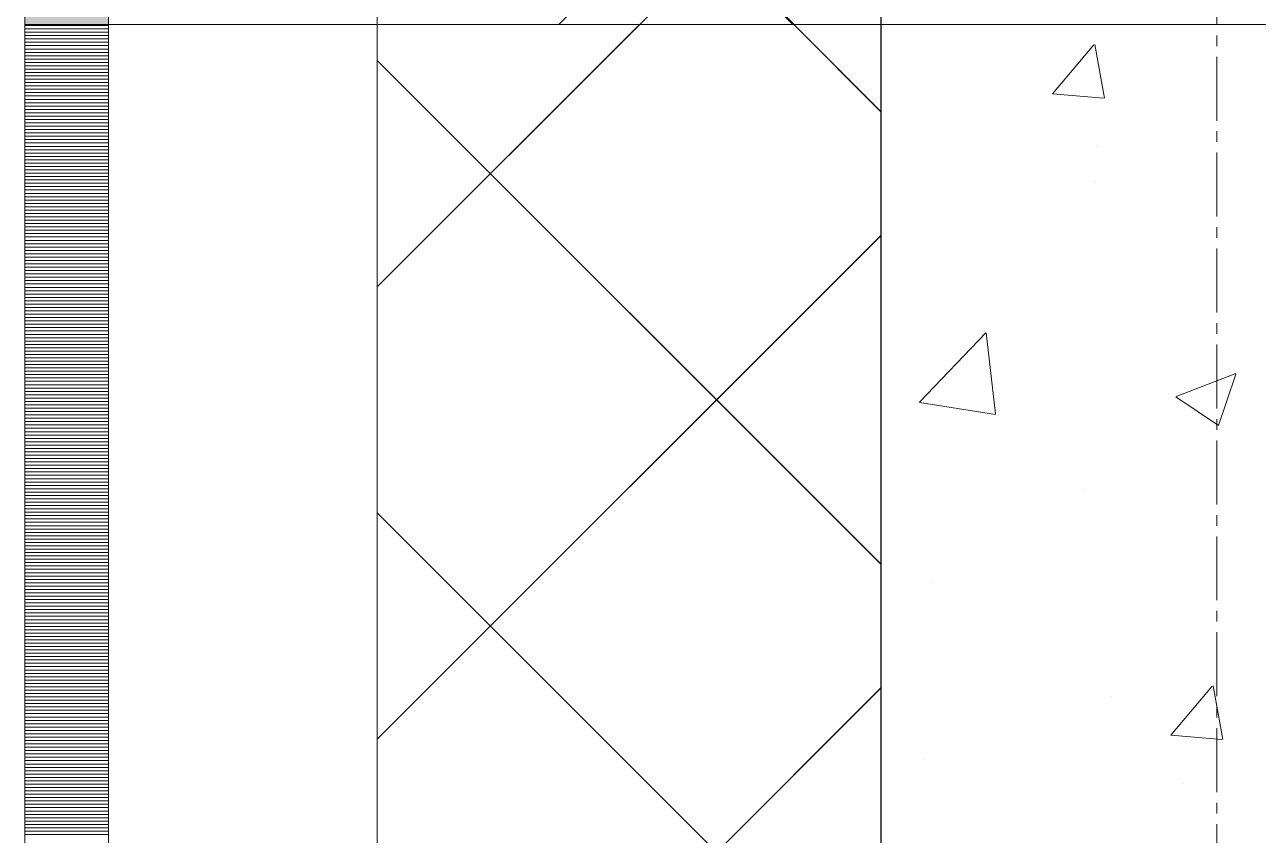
# Model space of a CAD drawing. Header units: millimetres. Extents: x 470010 to 1231400, y -134005 to 421770.
# Drawn here: x 672518.6 to 672885.9, y -3052.7 to -2811.2 of the extents above; entities that cross this region are included whole.
import ezdxf
from ezdxf.enums import TextEntityAlignment as Align

# ---------------------------------------------------------------- set-up
doc = ezdxf.new("R2010")
doc.units = ezdxf.units.MM
doc.linetypes.add('CENTER2', pattern=[28.575, 19.05, -3.175, 3.175, -3.175])
doc.linetypes.add('DASHED', pattern=[19.05, 12.7, -6.35])
doc.layers.get('Defpoints').update_dxf_attribs({"color": 140})
doc.layers.add('АР_Делит', color=120, linetype='Continuous', lineweight=0, plot=False)
for name, color, linetype, lineweight in [('АР_Стены ПЕНОблок', 52, 'Continuous', 20), ('АР_Тонкая', 254, 'Continuous', 5), ('АР_Утеплитель', 31, 'Continuous', 0), ('АР_Штриховка', 8, 'Continuous', 0)]:
    doc.layers.add(name, color=color, linetype=linetype, lineweight=lineweight)
doc.layers.add('РД_Оси_100', color=7, linetype='Continuous', lineweight=0, true_color=0x525252)
doc.styles.add('style1', font='ARIALN.TTF')

# ---------------------------------------------------------------- blocks, each defined once
blk = doc.blocks.new('СОШ_2200_АР_ОСИ_М100_28.05.24')
at = {"layer": 'АР_Делит', "color": 251, "linetype": 'DASHED', "true_color": 0x636466}
blk.add_lwpolyline([(-355, 13145), (-355, 100855), (37145, 100855), (37145, 129155), (72745, 129155), (72745, 135155), (114955, 135155), (114955, -355)], dxfattribs=at)
at = {"layer": 'РД_Оси_100', "color": 251, "linetype": 'CENTER2', "true_color": 0x636466}
blk.add_line((0, -6155), (0, 139938.679), dxfattribs=at)
blk = doc.blocks.new('A$C9108343f')
at = {"layer": 'АР_Штриховка', "linetype": 'Continuous', "lineweight": 0, "true_color": 0x000000}
h = blk.add_hatch(dxfattribs=at)
h.set_pattern_fill('_U', color=18, style=0, pattern_type=0)
h.set_pattern_definition([(2e-15, (-63444.0831, -115658.2497), (-3e-16, 1), [])])
h.paths.add_polyline_path([(6799.96, 97555), (6824.96, 97555), (6824.96, 107585), (6799.96, 107610)], flags=0)
h = blk.add_hatch(dxfattribs=at)
h.set_pattern_fill('ANSI37', color=18, scale=30, style=0)
h.set_pattern_definition([(45, (-63444.08, -115658.25), (-67.35192, 67.35192), []), (135, (-63444.08, -115658.25), (-67.35192, -67.35192), [])])
h.paths.add_polyline_path([(6904.96, 97555), (7054.96, 97555), (7054.96, 107355), (6904.96, 107505)], flags=0)
at = {"layer": 'АР_Стены ПЕНОблок', "color": 18, "linetype": 'Continuous', "lineweight": 20, "true_color": 0x000000}
for p, q in [((7254.96, 97555), (7054.96, 97555)), ((7054.96, 97555), (7054.96, 21355))]:
    blk.add_line(p, q, dxfattribs=at)
at = {"layer": 'АР_Тонкая', "color": 18, "linetype": 'Continuous', "lineweight": 5, "true_color": 0x000000}
for p, q in [((6799.96, 107610), (6799.96, 97555)), ((6824.96, 107585), (6824.96, 97555)), ((6824.96, 97555), (6824.96, 107585)), ((6904.96, 97555), (6904.96, 107505)), ((6824.96, 97555), (6799.96, 97555)), ((6799.96, 97555), (6799.96, 21355)), ((6799.96, 97555), (6824.96, 97555)), ((6904.96, 97555), (6824.96, 97555)), ((6824.96, 97555), (6824.96, 21355)), ((6824.96, 21355), (6824.96, 97555)), ((6824.96, 97555), (6904.96, 97555)), ((6904.96, 21355), (6904.96, 97555))]:
    blk.add_line(p, q, dxfattribs=at)
at = {"layer": 'АР_Утеплитель', "color": 18, "linetype": 'Continuous', "lineweight": 0, "true_color": 0x000000}
for p, q in [((6904.96, 107505), (6904.96, 97555)), ((7054.96, 97555), (7054.96, 107355)), ((7054.96, 97555), (6904.96, 97555)), ((6904.96, 97555), (6904.96, 21355)), ((6904.96, 97555), (7054.96, 97555)), ((7054.96, 21355), (7054.96, 97555))]:
    blk.add_line(p, q, dxfattribs=at)
at = {"layer": 'АР_Штриховка', "color": 18, "linetype": 'Continuous', "lineweight": 0, "true_color": 0x000000}
for p, q in [((6799.96, 97554.75), (6824.96, 97554.75)), ((6799.96, 97553.75), (6824.96, 97553.75)), ((6904.96, 97476.86), (6983.09, 97555)), ((7054.96, 97529), (7028.96, 97555)), ((6799.96, 97552.75), (6824.96, 97552.75)), ((6799.96, 97551.75), (6824.96, 97551.75)), ((6799.96, 97550.75), (6824.96, 97550.75)), ((6799.96, 97549.75), (6824.96, 97549.75)), ((6799.96, 97548.75), (6824.96, 97548.75)), ((6799.96, 97547.75), (6824.96, 97547.75)), ((6799.96, 97546.75), (6824.96, 97546.75)), ((7106.05, 97534.43), (7118.29, 97549.02)), ((7121.54, 97533.15), (7118.6, 97549.07)), ((6799.96, 97545.75), (6824.96, 97545.75)), ((6799.96, 97544.75), (6824.96, 97544.75)), ((6799.96, 97543.75), (6824.96, 97543.75)), ((6799.96, 97542.75), (6824.96, 97542.75)), ((7054.96, 97394.3), (6904.96, 97544.3)), ((6799.96, 97541.75), (6824.96, 97541.75)), ((6799.96, 97540.75), (6824.96, 97540.75)), ((6799.96, 97539.75), (6824.96, 97539.75)), ((6799.96, 97538.75), (6824.96, 97538.75)), ((6799.96, 97537.75), (6824.96, 97537.75)), ((6799.96, 97536.75), (6824.96, 97536.75)), ((6799.96, 97535.75), (6824.96, 97535.75)), ((6799.96, 97534.75), (6824.96, 97534.75)), ((6799.96, 97533.75), (6824.96, 97533.75)), ((6799.96, 97532.75), (6824.96, 97532.75)), ((6799.96, 97531.75), (6824.96, 97531.75)), ((7106.05, 97534.42), (7121.23, 97533.1)), ((6799.96, 97530.75), (6824.96, 97530.75)), ((6799.96, 97529.75), (6824.96, 97529.75)), ((6799.96, 97528.75), (6824.96, 97528.75)), ((6799.96, 97527.75), (6824.96, 97527.75)), ((6799.96, 97526.75), (6824.96, 97526.75)), ((6799.96, 97525.75), (6824.96, 97525.75)), ((6799.96, 97524.75), (6824.96, 97524.75)), ((6799.96, 97523.75), (6824.96, 97523.75)), ((6799.96, 97522.75), (6824.96, 97522.75)), ((6799.96, 97521.75), (6824.96, 97521.75)), ((6799.96, 97520.75), (6824.96, 97520.75)), ((6799.96, 97519.75), (6824.96, 97519.75)), ((6799.96, 97518.75), (6824.96, 97518.75)), ((6799.96, 97517.75), (6824.96, 97517.75)), ((6799.96, 97516.75), (6824.96, 97516.75)), ((7119.54, 97518.7), (7119.54, 97518.7)), ((6799.96, 97515.75), (6824.96, 97515.75)), ((6799.96, 97514.75), (6824.96, 97514.75)), ((6799.96, 97513.75), (6824.96, 97513.75)), ((6799.96, 97512.75), (6824.96, 97512.75)), ((6799.96, 97511.75), (6824.96, 97511.75)), ((6799.96, 97510.75), (6824.96, 97510.75)), ((6799.96, 97509.75), (6824.96, 97509.75)), ((6799.96, 97508.75), (6824.96, 97508.75)), ((6799.96, 97507.75), (6824.96, 97507.75)), ((6799.96, 97506.75), (6824.96, 97506.75)), ((6799.96, 97505.75), (6824.96, 97505.75)), ((7118.48, 97508.3), (7118.48, 97508.3)), ((6799.96, 97504.75), (6824.96, 97504.75)), ((6799.96, 97503.75), (6824.96, 97503.75)), ((6799.96, 97502.75), (6824.96, 97502.75)), ((6799.96, 97501.75), (6824.96, 97501.75)), ((6799.96, 97500.75), (6824.96, 97500.75)), ((6799.96, 97499.75), (6824.96, 97499.75)), ((6799.96, 97498.75), (6824.96, 97498.75)), ((6799.96, 97497.75), (6824.96, 97497.75)), ((6799.96, 97496.75), (6824.96, 97496.75)), ((6799.96, 97495.75), (6824.96, 97495.75)), ((6799.96, 97494.75), (6824.96, 97494.75)), ((6799.96, 97493.75), (6824.96, 97493.75)), ((6799.96, 97492.75), (6824.96, 97492.75)), ((6799.96, 97491.75), (6824.96, 97491.75)), ((6904.96, 97342.16), (7054.96, 97492.16)), ((6799.96, 97490.75), (6824.96, 97490.75)), ((6799.96, 97489.75), (6824.96, 97489.75)), ((6799.96, 97488.75), (6824.96, 97488.75)), ((6799.96, 97487.75), (6824.96, 97487.75)), ((6799.96, 97486.75), (6824.96, 97486.75)), ((6799.96, 97485.75), (6824.96, 97485.75)), ((6799.96, 97484.75), (6824.96, 97484.75)), ((6799.96, 97483.75), (6824.96, 97483.75)), ((6799.96, 97482.75), (6824.96, 97482.75)), ((6799.96, 97481.75), (6824.96, 97481.75)), ((6799.96, 97480.75), (6824.96, 97480.75)), ((6799.96, 97479.75), (6824.96, 97479.75)), ((6799.96, 97478.75), (6824.96, 97478.75)), ((6799.96, 97477.75), (6824.96, 97477.75)), ((6799.96, 97476.75), (6824.96, 97476.75)), ((6799.96, 97475.75), (6824.96, 97475.75)), ((6799.96, 97474.75), (6824.96, 97474.75)), ((6799.96, 97473.75), (6824.96, 97473.75)), ((6799.96, 97472.75), (6824.96, 97472.75)), ((6799.96, 97471.75), (6824.96, 97471.75)), ((6799.96, 97470.75), (6824.96, 97470.75)), ((6799.96, 97469.75), (6824.96, 97469.75)), ((6799.96, 97468.75), (6824.96, 97468.75)), ((6799.96, 97467.75), (6824.96, 97467.75)), ((6799.96, 97466.75), (6824.96, 97466.75)), ((6799.96, 97465.75), (6824.96, 97465.75)), ((6799.96, 97464.75), (6824.96, 97464.75)), ((6799.96, 97463.75), (6824.96, 97463.75)), ((6799.96, 97462.75), (6824.96, 97462.75)), ((6799.96, 97461.75), (6824.96, 97461.75)), ((7066.39, 97442.54), (7086.17, 97463.16)), ((7089.06, 97439.04), (7086.26, 97463.17)), ((6799.96, 97460.75), (6824.96, 97460.75)), ((6799.96, 97459.75), (6824.96, 97459.75)), ((6799.96, 97458.75), (6824.96, 97458.75)), ((6799.96, 97457.75), (6824.96, 97457.75)), ((6799.96, 97456.75), (6824.96, 97456.75)), ((6799.96, 97455.75), (6824.96, 97455.75)), ((6799.96, 97454.75), (6824.96, 97454.75)), ((6799.96, 97453.75), (6824.96, 97453.75)), ((6799.96, 97452.75), (6824.96, 97452.75)), ((6799.96, 97451.75), (6824.96, 97451.75)), ((6799.96, 97450.75), (6824.96, 97450.75)), ((7142.86, 97444.26), (7160.65, 97451.08)), ((7155.44, 97435.56), (7160.59, 97450.91)), ((6799.96, 97449.75), (6824.96, 97449.75)), ((6799.96, 97448.75), (6824.96, 97448.75)), ((6799.96, 97447.75), (6824.96, 97447.75)), ((6799.96, 97446.75), (6824.96, 97446.75)), ((6799.96, 97445.75), (6824.96, 97445.75)), ((6799.96, 97444.75), (6824.96, 97444.75)), ((6799.96, 97443.75), (6824.96, 97443.75)), ((7142.79, 97444.09), (7155.42, 97435.57)), ((6799.96, 97442.75), (6824.96, 97442.75)), ((6799.96, 97441.75), (6824.96, 97441.75)), ((6799.96, 97440.75), (6824.96, 97440.75)), ((6799.96, 97439.75), (6824.96, 97439.75)), ((7066.45, 97442.4), (7089.04, 97438.9)), ((6799.96, 97438.75), (6824.96, 97438.75)), ((6799.96, 97437.75), (6824.96, 97437.75)), ((6799.96, 97436.75), (6824.96, 97436.75)), ((6799.96, 97435.75), (6824.96, 97435.75)), ((6799.96, 97434.75), (6824.96, 97434.75)), ((6799.96, 97433.75), (6824.96, 97433.75)), ((6799.96, 97432.75), (6824.96, 97432.75)), ((6799.96, 97431.75), (6824.96, 97431.75)), ((6799.96, 97430.75), (6824.96, 97430.75)), ((6799.96, 97429.75), (6824.96, 97429.75)), ((6799.96, 97428.75), (6824.96, 97428.75)), ((6799.96, 97427.75), (6824.96, 97427.75)), ((6799.96, 97426.75), (6824.96, 97426.75)), ((6799.96, 97425.75), (6824.96, 97425.75)), ((6799.96, 97424.75), (6824.96, 97424.75)), ((6799.96, 97423.75), (6824.96, 97423.75)), ((6799.96, 97422.75), (6824.96, 97422.75)), ((6799.96, 97421.75), (6824.96, 97421.75)), ((6799.96, 97420.75), (6824.96, 97420.75)), ((6799.96, 97419.75), (6824.96, 97419.75)), ((6799.96, 97418.75), (6824.96, 97418.75)), ((6799.96, 97417.75), (6824.96, 97417.75)), ((7155.08, 97417.43), (7155.08, 97417.43)), ((6799.96, 97416.75), (6824.96, 97416.75)), ((6799.96, 97415.75), (6824.96, 97415.75)), ((6799.96, 97414.75), (6824.96, 97414.75)), ((6799.96, 97413.75), (6824.96, 97413.75)), ((7115.25, 97416.49), (7115.25, 97416.49)), ((6799.96, 97412.75), (6824.96, 97412.75)), ((6799.96, 97411.75), (6824.96, 97411.75)), ((6799.96, 97410.75), (6824.96, 97410.75)), ((6799.96, 97409.75), (6824.96, 97409.75)), ((6799.96, 97408.75), (6824.96, 97408.75)), ((6799.96, 97407.75), (6824.96, 97407.75)), ((6799.96, 97406.75), (6824.96, 97406.75)), ((7054.96, 97259.59), (6904.96, 97409.59)), ((6799.96, 97405.75), (6824.96, 97405.75)), ((6799.96, 97404.75), (6824.96, 97404.75)), ((6799.96, 97403.75), (6824.96, 97403.75)), ((6799.96, 97402.75), (6824.96, 97402.75)), ((6799.96, 97401.75), (6824.96, 97401.75)), ((6799.96, 97400.75), (6824.96, 97400.75)), ((6799.96, 97399.75), (6824.96, 97399.75)), ((6799.96, 97398.75), (6824.96, 97398.75)), ((6799.96, 97397.75), (6824.96, 97397.75)), ((6799.96, 97396.75), (6824.96, 97396.75)), ((6799.96, 97395.75), (6824.96, 97395.75)), ((6799.96, 97394.75), (6824.96, 97394.75)), ((6799.96, 97393.75), (6824.96, 97393.75)), ((6799.96, 97392.75), (6824.96, 97392.75)), ((6799.96, 97391.75), (6824.96, 97391.75)), ((6799.96, 97390.75), (6824.96, 97390.75)), ((6799.96, 97389.75), (6824.96, 97389.75)), ((6799.96, 97388.75), (6824.96, 97388.75)), ((7070.08, 97388.91), (7070.08, 97388.91)), ((6799.96, 97387.75), (6824.96, 97387.75)), ((6799.96, 97386.75), (6824.96, 97386.75)), ((6799.96, 97385.75), (6824.96, 97385.75)), ((6799.96, 97384.75), (6824.96, 97384.75)), ((6799.96, 97383.75), (6824.96, 97383.75)), ((6799.96, 97382.75), (6824.96, 97382.75)), ((6799.96, 97381.75), (6824.96, 97381.75)), ((6799.96, 97380.75), (6824.96, 97380.75)), ((6799.96, 97379.75), (6824.96, 97379.75)), ((6799.96, 97378.75), (6824.96, 97378.75)), ((6799.96, 97377.75), (6824.96, 97377.75)), ((6799.96, 97376.75), (6824.96, 97376.75)), ((6799.96, 97375.75), (6824.96, 97375.75)), ((6799.96, 97374.75), (6824.96, 97374.75)), ((6799.96, 97373.75), (6824.96, 97373.75)), ((6799.96, 97372.75), (6824.96, 97372.75)), ((6799.96, 97371.75), (6824.96, 97371.75)), ((6799.96, 97370.75), (6824.96, 97370.75)), ((6799.96, 97369.75), (6824.96, 97369.75)), ((6799.96, 97368.75), (6824.96, 97368.75)), ((6799.96, 97367.75), (6824.96, 97367.75)), ((6799.96, 97366.75), (6824.96, 97366.75)), ((6799.96, 97365.75), (6824.96, 97365.75)), ((6799.96, 97364.75), (6824.96, 97364.75)), ((6799.96, 97363.75), (6824.96, 97363.75)), ((6799.96, 97362.75), (6824.96, 97362.75)), ((6799.96, 97361.75), (6824.96, 97361.75)), ((6799.96, 97360.75), (6824.96, 97360.75)), ((6799.96, 97359.75), (6824.96, 97359.75)), ((6799.96, 97358.75), (6824.96, 97358.75)), ((6799.96, 97357.75), (6824.96, 97357.75)), ((6799.96, 97356.75), (6824.96, 97356.75)), ((6799.96, 97355.75), (6824.96, 97355.75)), ((6904.96, 97207.46), (7054.96, 97357.46)), ((7141.29, 97343.37), (7153.53, 97357.97)), ((7156.78, 97342.1), (7153.84, 97358.02)), ((6799.96, 97354.75), (6824.96, 97354.75)), ((6799.96, 97353.75), (6824.96, 97353.75)), ((6799.96, 97352.75), (6824.96, 97352.75)), ((6799.96, 97351.75), (6824.96, 97351.75)), ((7123.63, 97354.79), (7123.63, 97354.79)), ((6799.96, 97350.75), (6824.96, 97350.75)), ((6799.96, 97349.75), (6824.96, 97349.75)), ((6799.96, 97348.75), (6824.96, 97348.75)), ((6799.96, 97347.75), (6824.96, 97347.75)), ((6799.96, 97346.75), (6824.96, 97346.75)), ((6799.96, 97345.75), (6824.96, 97345.75)), ((6799.96, 97344.75), (6824.96, 97344.75)), ((6799.96, 97343.75), (6824.96, 97343.75)), ((6799.96, 97342.75), (6824.96, 97342.75)), ((6799.96, 97341.75), (6824.96, 97341.75)), ((6799.96, 97340.75), (6824.96, 97340.75)), ((7141.29, 97343.37), (7156.47, 97342.04)), ((6799.96, 97339.75), (6824.96, 97339.75)), ((6799.96, 97338.75), (6824.96, 97338.75)), ((6799.96, 97337.75), (6824.96, 97337.75)), ((6799.96, 97336.75), (6824.96, 97336.75)), ((6799.96, 97335.75), (6824.96, 97335.75)), ((6799.96, 97334.75), (6824.96, 97334.75)), ((6799.96, 97333.75), (6824.96, 97333.75)), ((7067.81, 97336.24), (7067.81, 97336.24)), ((6799.96, 97332.75), (6824.96, 97332.75)), ((6799.96, 97331.75), (6824.96, 97331.75)), ((6799.96, 97330.75), (6824.96, 97330.75)), ((6799.96, 97329.75), (6824.96, 97329.75)), ((6799.96, 97328.75), (6824.96, 97328.75)), ((6799.96, 97327.75), (6824.96, 97327.75)), ((6799.96, 97326.75), (6824.96, 97326.75)), ((6799.96, 97325.75), (6824.96, 97325.75)), ((7144.63, 97328.97), (7144.63, 97328.97)), ((6799.96, 97324.75), (6824.96, 97324.75)), ((6799.96, 97323.75), (6824.96, 97323.75)), ((6799.96, 97322.75), (6824.96, 97322.75)), ((6799.96, 97321.75), (6824.96, 97321.75)), ((6799.96, 97320.75), (6824.96, 97320.75)), ((6799.96, 97319.75), (6824.96, 97319.75)), ((6799.96, 97318.75), (6824.96, 97318.75)), ((6799.96, 97317.75), (6824.96, 97317.75)), ((6799.96, 97316.75), (6824.96, 97316.75)), ((6799.96, 97315.75), (6824.96, 97315.75)), ((6799.96, 97314.75), (6824.96, 97314.75)), ((6799.96, 97313.75), (6824.96, 97313.75))]:
    blk.add_line(p, q, dxfattribs=at)
at = {"layer": 'РД_Оси_100'}
blk.add_blockref('СОШ_2200_АР_ОСИ_М100_28.05.24', (7154.96, 6755), dxfattribs=at)
at = {"layer": 'Defpoints', "color": 18, "true_color": 0x000000, "style": 'style1'}
for p in [(143949.34, 316089.12), (143974.98, 281639.5), (143890.4, 273244.71), (143839.99, 264276.81), (143967.75, 254892.38), (12251.96, 104178.14), (12382.58, 96023.14)]:
    blk.add_attdef('АР-ПОМЕЩЕНИЕ:НАИМЕНОВАНИЕ', text='', height=100, dxfattribs=at).set_placement(p, align=Align.MIDDLE)
at = {"layer": 'Defpoints', "color": 18, "true_color": 0x000000, "style": 'style1', "flags": 8}
for p in [(143951.3, 279099.09), (143848.34, 269251.11), (143875.33, 260094.25), (144049.74, 250824.7), (163419.28, 238153.36), (155897.46, 237965.97), (183037.2, 237965.97), (143342.94, 237876.19)]:
    blk.add_attdef('АР-ПОМЕЩЕНИЕ:НАИМЕНОВАНИЕ', text='', height=100, dxfattribs=at).set_placement(p, align=Align.MIDDLE)

msp = doc.modelspace()

# ---------------------------------------------------------------- hatches: boundary and pattern name
at = {"layer": 'АР_Штриховка', "linetype": 'Continuous', "lineweight": 0, "true_color": 0x000000}
h = msp.add_hatch(dxfattribs=at)
h.set_pattern_fill('_U', color=18, style=0, pattern_type=0)
h.set_pattern_definition([(2e-15, (602274.5291, -216024.4918), (-3e-16, 1), [])])
h.paths.add_polyline_path([(672518.57, -2811.242), (672543.57, -2811.242), (672543.57, 7218.758), (672518.57, 7243.758)], flags=0)
h = msp.add_hatch(dxfattribs=at)
h.set_pattern_fill('ANSI37', color=18, scale=30, style=0)
h.set_pattern_definition([(45, (602274.53, -216024.49), (-67.35192, 67.35192), []), (135, (602274.53, -216024.49), (-67.35192, -67.35192), [])])
h.paths.add_polyline_path([(672623.57, -2811.242), (672773.57, -2811.242), (672773.57, 6988.758), (672623.57, 7138.758)], flags=0)

# ---------------------------------------------------------------- linework, layer by layer
at = {"layer": 'АР_Стены ПЕНОблок', "color": 18, "linetype": 'Continuous', "lineweight": 20, "true_color": 0x000000}
for p, q in [((672973.57, -2811.242), (672773.57, -2811.242)), ((672773.57, -2811.242), (672773.57, -79011.242))]:
    msp.add_line(p, q, dxfattribs=at)
at = {"layer": 'АР_Тонкая', "color": 18, "linetype": 'Continuous', "lineweight": 5, "true_color": 0x000000}
for p, q in [((672518.57, 7243.758), (672518.57, -2811.242)), ((672543.57, 7218.758), (672543.57, -2811.242)), ((672543.57, -2811.242), (672543.57, 7218.758)), ((672623.57, -2811.242), (672623.57, 7138.758)), ((672543.57, -2811.242), (672518.57, -2811.242)), ((672518.57, -2811.242), (672518.57, -79011.242)), ((672518.57, -2811.242), (672543.57, -2811.242)), ((672623.57, -2811.242), (672543.57, -2811.242)), ((672543.57, -2811.242), (672543.57, -79011.242)), ((672543.57, -79011.242), (672543.57, -2811.242)), ((672543.57, -2811.242), (672623.57, -2811.242)), ((672623.57, -79011.242), (672623.57, -2811.242))]:
    msp.add_line(p, q, dxfattribs=at)
at = {"layer": 'АР_Утеплитель', "color": 18, "linetype": 'Continuous', "lineweight": 0, "true_color": 0x000000}
for p, q in [((672623.57, 7138.758), (672623.57, -2811.242)), ((672773.57, -2811.242), (672773.57, 6988.758)), ((672773.57, -2811.242), (672623.57, -2811.242)), ((672623.57, -2811.242), (672623.57, -79011.242)), ((672623.57, -2811.242), (672773.57, -2811.242)), ((672773.57, -79011.242), (672773.57, -2811.242))]:
    msp.add_line(p, q, dxfattribs=at)
at = {"layer": 'АР_Штриховка', "color": 18, "linetype": 'Continuous', "lineweight": 0, "true_color": 0x000000}
for p, q in [((672518.57, -2811.492), (672543.57, -2811.492)), ((672518.57, -2812.492), (672543.57, -2812.492)), ((672518.57, -2813.492), (672543.57, -2813.492)), ((672623.57, -2889.379), (672701.706, -2811.242)), ((672773.57, -2837.242), (672747.57, -2811.242)), ((672518.57, -2814.492), (672543.57, -2814.492)), ((672518.57, -2815.492), (672543.57, -2815.492)), ((672518.57, -2816.492), (672543.57, -2816.492)), ((672518.57, -2817.492), (672543.57, -2817.492)), ((672824.658, -2831.813), (672836.904, -2817.22)), ((672840.148, -2833.089), (672837.211, -2817.168)), ((672518.57, -2818.492), (672543.57, -2818.492)), ((672518.57, -2819.492), (672543.57, -2819.492)), ((672518.57, -2820.492), (672543.57, -2820.492)), ((672518.57, -2821.492), (672543.57, -2821.492)), ((672518.57, -2822.492), (672543.57, -2822.492)), ((672518.57, -2823.492), (672543.57, -2823.492)), ((672518.57, -2824.492), (672543.57, -2824.492)), ((672773.57, -2971.946), (672623.57, -2821.946)), ((672518.57, -2825.492), (672543.57, -2825.492)), ((672518.57, -2826.492), (672543.57, -2826.492)), ((672518.57, -2827.492), (672543.57, -2827.492)), ((672518.57, -2828.492), (672543.57, -2828.492)), ((672518.57, -2829.492), (672543.57, -2829.492)), ((672518.57, -2830.492), (672543.57, -2830.492)), ((672518.57, -2831.492), (672543.57, -2831.492)), ((672824.658, -2831.818), (672839.84, -2833.146)), ((672518.57, -2832.492), (672543.57, -2832.492)), ((672518.57, -2833.492), (672543.57, -2833.492)), ((672518.57, -2834.492), (672543.57, -2834.492)), ((672518.57, -2835.492), (672543.57, -2835.492)), ((672518.57, -2836.492), (672543.57, -2836.492)), ((672518.57, -2837.492), (672543.57, -2837.492)), ((672518.57, -2838.492), (672543.57, -2838.492)), ((672518.57, -2839.492), (672543.57, -2839.492)), ((672518.57, -2840.492), (672543.57, -2840.492)), ((672518.57, -2841.492), (672543.57, -2841.492)), ((672518.57, -2842.492), (672543.57, -2842.492)), ((672518.57, -2843.492), (672543.57, -2843.492)), ((672518.57, -2844.492), (672543.57, -2844.492)), ((672518.57, -2845.492), (672543.57, -2845.492)), ((672518.57, -2846.492), (672543.57, -2846.492)), ((672518.57, -2847.492), (672543.57, -2847.492)), ((672518.57, -2848.492), (672543.57, -2848.492)), ((672518.57, -2849.492), (672543.57, -2849.492)), ((672518.57, -2850.492), (672543.57, -2850.492)), ((672518.57, -2851.492), (672543.57, -2851.492)), ((672518.57, -2852.492), (672543.57, -2852.492)), ((672518.57, -2853.492), (672543.57, -2853.492)), ((672518.57, -2854.492), (672543.57, -2854.492)), ((672518.57, -2855.492), (672543.57, -2855.492)), ((672518.57, -2856.492), (672543.57, -2856.492)), ((672518.57, -2857.492), (672543.57, -2857.492)), ((672518.57, -2858.492), (672543.57, -2858.492)), ((672518.57, -2859.492), (672543.57, -2859.492)), ((672518.57, -2860.492), (672543.57, -2860.492)), ((672518.57, -2861.492), (672543.57, -2861.492)), ((672518.57, -2862.492), (672543.57, -2862.492)), ((672518.57, -2863.492), (672543.57, -2863.492)), ((672518.57, -2864.492), (672543.57, -2864.492)), ((672518.57, -2865.492), (672543.57, -2865.492)), ((672518.57, -2866.492), (672543.57, -2866.492)), ((672518.57, -2867.492), (672543.57, -2867.492)), ((672518.57, -2868.492), (672543.57, -2868.492)), ((672518.57, -2869.492), (672543.57, -2869.492)), ((672518.57, -2870.492), (672543.57, -2870.492)), ((672518.57, -2871.492), (672543.57, -2871.492)), ((672518.57, -2872.492), (672543.57, -2872.492)), ((672518.57, -2873.492), (672543.57, -2873.492)), ((672518.57, -2874.492), (672543.57, -2874.492)), ((672518.57, -2875.492), (672543.57, -2875.492)), ((672623.57, -3024.083), (672773.57, -2874.083)), ((672518.57, -2876.492), (672543.57, -2876.492)), ((672518.57, -2877.492), (672543.57, -2877.492)), ((672518.57, -2878.492), (672543.57, -2878.492)), ((672518.57, -2879.492), (672543.57, -2879.492)), ((672518.57, -2880.492), (672543.57, -2880.492)), ((672518.57, -2881.492), (672543.57, -2881.492)), ((672518.57, -2882.492), (672543.57, -2882.492)), ((672518.57, -2883.492), (672543.57, -2883.492)), ((672518.57, -2884.492), (672543.57, -2884.492)), ((672518.57, -2885.492), (672543.57, -2885.492)), ((672518.57, -2886.492), (672543.57, -2886.492)), ((672518.57, -2887.492), (672543.57, -2887.492)), ((672518.57, -2888.492), (672543.57, -2888.492)), ((672518.57, -2889.492), (672543.57, -2889.492)), ((672518.57, -2890.492), (672543.57, -2890.492)), ((672518.57, -2891.492), (672543.57, -2891.492)), ((672518.57, -2892.492), (672543.57, -2892.492)), ((672518.57, -2893.492), (672543.57, -2893.492)), ((672518.57, -2894.492), (672543.57, -2894.492)), ((672518.57, -2895.492), (672543.57, -2895.492)), ((672518.57, -2896.492), (672543.57, -2896.492)), ((672518.57, -2897.492), (672543.57, -2897.492)), ((672518.57, -2898.492), (672543.57, -2898.492)), ((672518.57, -2899.492), (672543.57, -2899.492)), ((672518.57, -2900.492), (672543.57, -2900.492)), ((672518.57, -2901.492), (672543.57, -2901.492)), ((672518.57, -2902.492), (672543.57, -2902.492)), ((672518.57, -2903.492), (672543.57, -2903.492)), ((672518.57, -2904.492), (672543.57, -2904.492)), ((672518.57, -2905.492), (672543.57, -2905.492)), ((672784.999, -2923.705), (672804.783, -2903.086)), ((672807.675, -2927.198), (672804.869, -2903.076)), ((672518.57, -2906.492), (672543.57, -2906.492)), ((672518.57, -2907.492), (672543.57, -2907.492)), ((672518.57, -2908.492), (672543.57, -2908.492)), ((672518.57, -2909.492), (672543.57, -2909.492)), ((672518.57, -2910.492), (672543.57, -2910.492)), ((672518.57, -2911.492), (672543.57, -2911.492)), ((672518.57, -2912.492), (672543.57, -2912.492)), ((672518.57, -2913.492), (672543.57, -2913.492)), ((672518.57, -2914.492), (672543.57, -2914.492)), ((672518.57, -2915.492), (672543.57, -2915.492)), ((672518.57, -2916.492), (672543.57, -2916.492)), ((672861.474, -2921.985), (672879.259, -2915.158)), ((672874.049, -2930.681), (672879.199, -2915.332)), ((672518.57, -2917.492), (672543.57, -2917.492)), ((672518.57, -2918.492), (672543.57, -2918.492)), ((672518.57, -2919.492), (672543.57, -2919.492)), ((672518.57, -2920.492), (672543.57, -2920.492)), ((672518.57, -2921.492), (672543.57, -2921.492)), ((672518.57, -2922.492), (672543.57, -2922.492)), ((672518.57, -2923.492), (672543.57, -2923.492)), ((672785.063, -2923.839), (672807.653, -2927.343)), ((672861.398, -2922.153), (672874.032, -2930.675)), ((672518.57, -2924.492), (672543.57, -2924.492)), ((672518.57, -2925.492), (672543.57, -2925.492)), ((672518.57, -2926.492), (672543.57, -2926.492)), ((672518.57, -2927.492), (672543.57, -2927.492)), ((672518.57, -2928.492), (672543.57, -2928.492)), ((672518.57, -2929.492), (672543.57, -2929.492)), ((672518.57, -2930.492), (672543.57, -2930.492)), ((672518.57, -2931.492), (672543.57, -2931.492)), ((672518.57, -2932.492), (672543.57, -2932.492)), ((672518.57, -2933.492), (672543.57, -2933.492)), ((672518.57, -2934.492), (672543.57, -2934.492)), ((672518.57, -2935.492), (672543.57, -2935.492)), ((672518.57, -2936.492), (672543.57, -2936.492)), ((672518.57, -2937.492), (672543.57, -2937.492)), ((672518.57, -2938.492), (672543.57, -2938.492)), ((672518.57, -2939.492), (672543.57, -2939.492)), ((672518.57, -2940.492), (672543.57, -2940.492)), ((672518.57, -2941.492), (672543.57, -2941.492)), ((672518.57, -2942.492), (672543.57, -2942.492)), ((672518.57, -2943.492), (672543.57, -2943.492)), ((672518.57, -2944.492), (672543.57, -2944.492)), ((672518.57, -2945.492), (672543.57, -2945.492)), ((672518.57, -2946.492), (672543.57, -2946.492)), ((672518.57, -2947.492), (672543.57, -2947.492)), ((672518.57, -2948.492), (672543.57, -2948.492)), ((672518.57, -2949.492), (672543.57, -2949.492)), ((672518.57, -2950.492), (672543.57, -2950.492)), ((672518.57, -2951.492), (672543.57, -2951.492)), ((672518.57, -2952.492), (672543.57, -2952.492)), ((672518.57, -2953.492), (672543.57, -2953.492)), ((672518.57, -2954.492), (672543.57, -2954.492)), ((672518.57, -2955.492), (672543.57, -2955.492)), ((672518.57, -2956.492), (672543.57, -2956.492)), ((672773.57, -3106.649), (672623.57, -2956.649)), ((672518.57, -2957.492), (672543.57, -2957.492)), ((672518.57, -2958.492), (672543.57, -2958.492)), ((672518.57, -2959.492), (672543.57, -2959.492)), ((672518.57, -2960.492), (672543.57, -2960.492)), ((672518.57, -2961.492), (672543.57, -2961.492)), ((672518.57, -2962.492), (672543.57, -2962.492)), ((672518.57, -2963.492), (672543.57, -2963.492)), ((672518.57, -2964.492), (672543.57, -2964.492)), ((672518.57, -2965.492), (672543.57, -2965.492)), ((672518.57, -2966.492), (672543.57, -2966.492)), ((672518.57, -2967.492), (672543.57, -2967.492)), ((672518.57, -2968.492), (672543.57, -2968.492)), ((672518.57, -2969.492), (672543.57, -2969.492)), ((672518.57, -2970.492), (672543.57, -2970.492)), ((672518.57, -2971.492), (672543.57, -2971.492)), ((672518.57, -2972.492), (672543.57, -2972.492)), ((672518.57, -2973.492), (672543.57, -2973.492)), ((672518.57, -2974.492), (672543.57, -2974.492)), ((672518.57, -2975.492), (672543.57, -2975.492)), ((672518.57, -2976.492), (672543.57, -2976.492)), ((672518.57, -2977.492), (672543.57, -2977.492)), ((672518.57, -2978.492), (672543.57, -2978.492)), ((672518.57, -2979.492), (672543.57, -2979.492)), ((672518.57, -2980.492), (672543.57, -2980.492)), ((672518.57, -2981.492), (672543.57, -2981.492)), ((672518.57, -2982.492), (672543.57, -2982.492)), ((672518.57, -2983.492), (672543.57, -2983.492)), ((672518.57, -2984.492), (672543.57, -2984.492)), ((672518.57, -2985.492), (672543.57, -2985.492)), ((672518.57, -2986.492), (672543.57, -2986.492)), ((672518.57, -2987.492), (672543.57, -2987.492)), ((672518.57, -2988.492), (672543.57, -2988.492)), ((672518.57, -2989.492), (672543.57, -2989.492)), ((672518.57, -2990.492), (672543.57, -2990.492)), ((672518.57, -2991.492), (672543.57, -2991.492)), ((672518.57, -2992.492), (672543.57, -2992.492)), ((672518.57, -2993.492), (672543.57, -2993.492)), ((672518.57, -2994.492), (672543.57, -2994.492)), ((672518.57, -2995.492), (672543.57, -2995.492)), ((672518.57, -2996.492), (672543.57, -2996.492)), ((672518.57, -2997.492), (672543.57, -2997.492)), ((672518.57, -2998.492), (672543.57, -2998.492)), ((672518.57, -2999.492), (672543.57, -2999.492)), ((672518.57, -3000.492), (672543.57, -3000.492)), ((672518.57, -3001.492), (672543.57, -3001.492)), ((672518.57, -3002.492), (672543.57, -3002.492)), ((672518.57, -3003.492), (672543.57, -3003.492)), ((672518.57, -3004.492), (672543.57, -3004.492)), ((672518.57, -3005.492), (672543.57, -3005.492)), ((672518.57, -3006.492), (672543.57, -3006.492)), ((672518.57, -3007.492), (672543.57, -3007.492)), ((672518.57, -3008.492), (672543.57, -3008.492)), ((672859.902, -3022.87), (672872.147, -3008.277)), ((672875.391, -3024.146), (672872.454, -3008.225)), ((672518.57, -3009.492), (672543.57, -3009.492)), ((672518.57, -3010.492), (672543.57, -3010.492)), ((672518.57, -3011.492), (672543.57, -3011.492)), ((672623.57, -3158.786), (672773.57, -3008.786)), ((672518.57, -3012.492), (672543.57, -3012.492)), ((672518.57, -3013.492), (672543.57, -3013.492)), ((672518.57, -3014.492), (672543.57, -3014.492)), ((672518.57, -3015.492), (672543.57, -3015.492)), ((672518.57, -3016.492), (672543.57, -3016.492)), ((672518.57, -3017.492), (672543.57, -3017.492)), ((672518.57, -3018.492), (672543.57, -3018.492)), ((672518.57, -3019.492), (672543.57, -3019.492)), ((672518.57, -3020.492), (672543.57, -3020.492)), ((672518.57, -3021.492), (672543.57, -3021.492)), ((672518.57, -3022.492), (672543.57, -3022.492)), ((672859.901, -3022.874), (672875.083, -3024.203)), ((672518.57, -3023.492), (672543.57, -3023.492)), ((672518.57, -3024.492), (672543.57, -3024.492)), ((672518.57, -3025.492), (672543.57, -3025.492)), ((672518.57, -3026.492), (672543.57, -3026.492)), ((672518.57, -3027.492), (672543.57, -3027.492)), ((672518.57, -3028.492), (672543.57, -3028.492)), ((672518.57, -3029.492), (672543.57, -3029.492)), ((672518.57, -3030.492), (672543.57, -3030.492)), ((672518.57, -3031.492), (672543.57, -3031.492)), ((672518.57, -3032.492), (672543.57, -3032.492)), ((672518.57, -3033.492), (672543.57, -3033.492)), ((672518.57, -3034.492), (672543.57, -3034.492)), ((672518.57, -3035.492), (672543.57, -3035.492)), ((672518.57, -3036.492), (672543.57, -3036.492)), ((672518.57, -3037.492), (672543.57, -3037.492)), ((672518.57, -3038.492), (672543.57, -3038.492)), ((672518.57, -3039.492), (672543.57, -3039.492)), ((672518.57, -3040.492), (672543.57, -3040.492)), ((672518.57, -3041.492), (672543.57, -3041.492)), ((672518.57, -3042.492), (672543.57, -3042.492)), ((672518.57, -3043.492), (672543.57, -3043.492)), ((672518.57, -3044.492), (672543.57, -3044.492)), ((672518.57, -3045.492), (672543.57, -3045.492)), ((672518.57, -3046.492), (672543.57, -3046.492)), ((672518.57, -3047.492), (672543.57, -3047.492)), ((672518.57, -3048.492), (672543.57, -3048.492)), ((672518.57, -3049.492), (672543.57, -3049.492)), ((672518.57, -3050.492), (672543.57, -3050.492)), ((672518.57, -3051.492), (672543.57, -3051.492)), ((672518.57, -3052.492), (672543.57, -3052.492))]:
    msp.add_line(p, q, dxfattribs=at)

# ---------------------------------------------------------------- block references
msp.add_blockref('A$C9108343f', (665718.612, -100366.242))
at = {"layer": 'РД_Оси_100'}
msp.add_blockref('СОШ_2200_АР_ОСИ_М100_28.05.24', (672873.57, -93611.242), dxfattribs=at)

doc.saveas('drawing.dxf')
